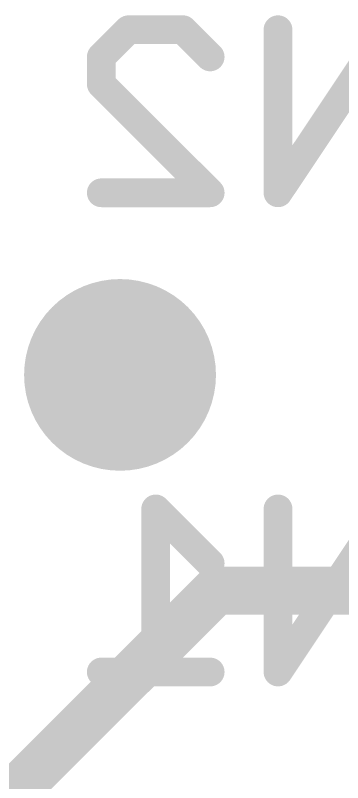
# Model space of a CAD drawing. Extents: x -39 to 68, y -16 to 20.
# Drawn here: x 12.908 to 14.641, y 12.952 to 17.019 of the extents above; entities that cross this region are included whole.
import ezdxf

# ---------------------------------------------------------------- set-up
doc = ezdxf.new("R2010")
doc.units = 0
for name, color, linetype in [('16', 132, 'CONTINUOUS'), ('18', 110, 'CONTINUOUS'), ('22', 40, 'CONTINUOUS')]:
    doc.layers.add(name, color=color, linetype=linetype)

# ---------------------------------------------------------------- blocks, each defined once
blk = doc.blocks.new('ROUNDV')
at = {"const_width": 0.5}
blk.add_lwpolyline([(0, -0.25, 1), (0, 0.25, 1), (0, -0.25)], format="xyb", dxfattribs=at)

msp = doc.modelspace()

# ---------------------------------------------------------------- linework, layer by layer
at = {"layer": '16', "const_width": 0.254}
for points in [[(12.2682, 12.2682), (13.97, 13.97)], [(13.97, 13.97), (17.78, 13.97)]]:
    msp.add_lwpolyline(points, dxfattribs=at)
at = {"layer": '16', "const_width": 0.127}
for points in [[(13.97, 14.0335, 1), (13.97, 13.9065)], [(14.0149, 13.9251, 1), (13.9251, 14.0149)]]:
    msp.add_lwpolyline(points, format="xyb", dxfattribs=at)
at = {"layer": '22', "const_width": 0.1524}
for points in [[(13.3629, 16.7985), (13.5069, 16.9425)], [(13.5069, 16.9425), (13.795, 16.9425)], [(13.795, 16.9425), (13.9391, 16.7985)], [(14.8746, 16.9425), (14.2984, 16.0782)], [(14.2984, 16.0782), (14.2984, 16.9425)], [(13.3629, 16.6544), (13.3629, 16.7985)], [(13.9391, 16.0782), (13.3629, 16.6544)], [(13.3629, 16.0782), (13.9391, 16.0782)], [(13.9391, 14.1144), (13.651, 14.4025)], [(13.651, 14.4025), (13.651, 13.5382)], [(14.8746, 14.4025), (14.2984, 13.5382)], [(14.2984, 13.5382), (14.2984, 14.4025)], [(13.9391, 13.5382), (13.3629, 13.5382)]]:
    msp.add_lwpolyline(points, dxfattribs=at)
at = {"layer": '22', "const_width": 0.0762}
for points in [[(13.5069, 16.9806, 1), (13.5069, 16.9044)], [(13.5339, 16.9156, 1), (13.48, 16.9695)], [(13.822, 16.9695, 1), (13.7681, 16.9156)], [(13.795, 16.9044, 1), (13.795, 16.9806)], [(14.3365, 16.9425, 1), (14.2603, 16.9425)], [(13.3359, 16.8254, 1), (13.3898, 16.7715)], [(13.401, 16.7985, 1), (13.3248, 16.7985)], [(13.9121, 16.7715, 1), (13.966, 16.8254)], [(13.3898, 16.6814, 1), (13.3359, 16.6275)], [(13.3248, 16.6544, 1), (13.401, 16.6544)], [(13.3629, 16.1163, 1), (13.3629, 16.0401)], [(13.9391, 16.0401, 1), (13.9391, 16.1163)], [(13.9121, 16.0513, 1), (13.966, 16.1051)], [(14.2667, 16.0993, 1), (14.3301, 16.0571)], [(14.2603, 16.0782, 1), (14.3365, 16.0782)], [(13.6779, 14.4295, 1), (13.624, 14.3756)], [(13.6891, 14.4025, 1), (13.6129, 14.4025)], [(14.3365, 14.4025, 1), (14.2603, 14.4025)], [(13.9121, 14.0875, 1), (13.966, 14.1414)], [(13.3629, 13.5763, 1), (13.3629, 13.5001)], [(13.9391, 13.5001, 1), (13.9391, 13.5763)], [(14.2667, 13.5593, 1), (14.3301, 13.5171)], [(13.6129, 13.5382, 1), (13.6891, 13.5382)], [(14.2603, 13.5382, 1), (14.3365, 13.5382)]]:
    msp.add_lwpolyline(points, format="xyb", dxfattribs=at)

# ---------------------------------------------------------------- block references
at = {"layer": '18', "xscale": 1.016, "yscale": 1.016}
msp.add_blockref('ROUNDV', (13.462, 15.113), dxfattribs=at)
msp.add_blockref('ROUNDV', (13.462, 15.113), dxfattribs=at)

doc.saveas('drawing.dxf')
